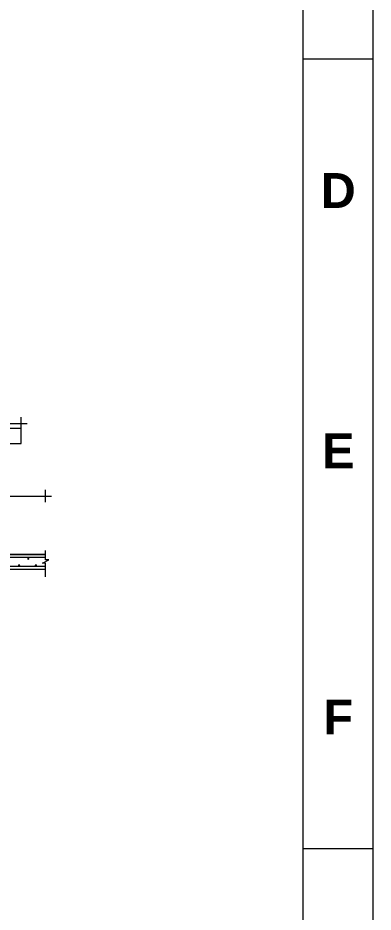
# Model space of a CAD drawing. Header units: inches. Extents: x -98933 to 1585249, y -3352739 to 192771.
# Drawn here: x 65973.5 to 66137.7, y 49882.1 to 50295.8 of the extents above; entities that cross this region are included whole.
import ezdxf

# ---------------------------------------------------------------- set-up
doc = ezdxf.new("R2010")
doc.units = ezdxf.units.IN
doc.header["$MEASUREMENT"] = 0
doc.header["$PDMODE"] = 35
doc.layers.get('Defpoints').update_dxf_attribs({"lineweight": 0})
for name, color, linetype, lineweight in [('DIM', 7, 'Continuous', 0), ('Dimen', 252, 'Continuous', 18), ('HATCH', 252, 'Continuous', 0), ('Inline', 7, 'Continuous', 0), ('Layer1', 134, 'Continuous', 0), ('Masjid', 222, 'Continuous', 0), ('Outline', 7, 'Continuous', 0), ('ROD', 10, 'Continuous', 0), ('Scale', 7, 'Continuous', 0), ('Scale_Text', 7, 'Continuous', 0), ('Stair', 171, 'Continuous', 0), ('TAXT', 7, 'Continuous', 0), ('Titelblk', 7, 'Continuous', 25), ('TITLE', 7, 'Continuous', 20)]:
    doc.layers.add(name, color=color, linetype=linetype, lineweight=lineweight)
doc.styles.add('ARIAL', font='times.ttf')
doc.styles.get("Standard").update_dxf_attribs({"font": 'arialbd.ttf', "height": 24})
doc.dimstyles.new('1-4', dxfattribs={"dimtxt": 20, "dimasz": 4, "dimexe": 3, "dimexo": 3, "dimgap": 0.25, "dimtad": 1, "dimdec": 1, "dimzin": 3, "dimdsep": 46, "dimlunit": 4, "dimtxsty": 'Standard', "dimblk": 'errrre', "dimcen": 4, "dimse1": 1, "dimse2": 1, "dimclrd": 256, "dimclre": 256, "dimclrt": 7, "dimadec": 0, "dimazin": 0, "dimtfac": 0.9, "dimtdec": 1, "dimtix": 1, "dimtmove": 2, "dimatfit": 3, "dimfxl": 3, "dimtolj": 1, "dimtzin": 0, "dimlwd": -1, "dimlwe": -1, "dimarcsym": 0})

# ---------------------------------------------------------------- blocks, each defined once
blk = doc.blocks.new('PAGE')
at = {"layer": 'Inline', "color": 252, "lineweight": 15}
blk.add_lwpolyline([(178051640.63, 22656441.11), (178051640.63, 22657235.79), (178050505.36, 22657235.79), (178050505.36, 22656441.11)], close=True, dxfattribs=at)
at = {"layer": 'Outline', "color": 252, "lineweight": 15}
blk.add_line((178051662.57, 22656424.24), (178051662.57, 22657252.66), dxfattribs=at)
at = {"layer": 'Scale', "color": 252, "lineweight": 9}
for p, q in [((178051640.63, 22657004.01), (178051662.57, 22657004.01)), ((178051640.63, 22656755.67), (178051662.57, 22656755.67))]:
    blk.add_line(p, q, dxfattribs=at)
at = {"layer": 'Scale_Text', "color": 252, "lineweight": 13, "char_height": 10.97, "width": 8.3603, "attachment_point": 5}
for s, insert in [('D', (178051651.6, 22656962.62)), ('E', (178051651.6, 22656880.75)), ('F', (178051651.6, 22656797.06))]:
    blk.add_mtext(s, dxfattribs=dict(at, insert=insert))
blk = doc.blocks.new('Title')
at = {"layer": 'Titelblk', "color": 3, "linetype": 'Continuous', "lineweight": 0, "xscale": 3.014611567961765, "yscale": 3.014611567959946, "zscale": 3.014611567966516}
blk.add_blockref('PAGE', (-536855255.83, -68388223.96), dxfattribs=at)
blk = doc.blocks.new('dd')
at = {"layer": 'Dimen'}
for p, q in [((-2.88, 0), (2.88, 0)), ((0, -2.88), (0, 2.88))]:
    blk.add_line(p, q, dxfattribs=at)
at = {"layer": 'Dimen', "const_width": 0.36}
blk.add_lwpolyline([(-0.18, 0, 1), (0.18, 0, 1)], format="xyb", close=True, dxfattribs=at)
blk = doc.blocks.new('*D761')
at = {"layer": 'Defpoints', "color": 0, "ltscale": 30, "transparency": 16777216}
for p in [(33531.67, 33973.47), (33425.57, 33944.99), (33531.67, 33944.99)]:
    blk.add_point(p, dxfattribs=at)
at = {"layer": 'TAXT', "ltscale": 30, "transparency": 16777216}
blk.add_line((33426.57, 33973.47), (33530.67, 33973.47), dxfattribs=at)
at = {"layer": 'TAXT', "ltscale": 30, "transparency": 16777216, "rotation": 180}
blk.add_blockref('dd', (33425.57, 33973.47), dxfattribs=at)
at = {"layer": 'TAXT', "ltscale": 30, "transparency": 16777216}
blk.add_blockref('dd', (33531.67, 33973.47), dxfattribs=at)
at = {"layer": 'TAXT', "ltscale": 30, "transparency": 16777216, "insert": (33478.62, 33977.53), "char_height": 6, "attachment_point": 5, "style": 'ARIAL'}
blk.add_mtext('\\A1;8\'-10"', dxfattribs=at)
blk = doc.blocks.new('J')
at = {"layer": 'Masjid', "color": 7}
blk.add_lwpolyline([(-12, 0), (12, 0), (12, 48), (-12, 48)], close=True, dxfattribs=at)
for points in [[(0, 48, 0.250732), (-2.27, 42, -0.982957)], [(0, 48, -0.250732), (2.27, 42, 0.982957)], [(-2.27, 42, 0.22816), (-12, 24, -0.061948)], [(2.27, 42, -0.22816), (12, 24, 0.061948)]]:
    blk.add_lwpolyline(points, format="xyb", dxfattribs=at)
blk = doc.blocks.new('errrre')
at = {"layer": 'DIM'}
blk.add_blockref('J', (11664.62, 6372.98), dxfattribs=at)
blk = doc.blocks.new('*D762')
at = {"layer": 'Defpoints', "color": 0, "ltscale": 30, "transparency": 16777216}
for p in [(33438.4, 34004.78), (33520.4, 34007.07), (33520.4, 34004.78)]:
    blk.add_point(p, dxfattribs=at)
at = {"layer": 'TAXT', "ltscale": 30, "transparency": 16777216}
blk.add_line((33439.4, 34007.07), (33519.4, 34007.07), dxfattribs=at)
at = {"layer": 'TAXT', "ltscale": 30, "transparency": 16777216, "rotation": 180}
blk.add_blockref('dd', (33438.4, 34007.07), dxfattribs=at)
at = {"layer": 'TAXT', "ltscale": 30, "transparency": 16777216}
blk.add_blockref('dd', (33520.4, 34007.07), dxfattribs=at)
at = {"layer": 'TAXT', "ltscale": 30, "transparency": 16777216, "insert": (33479.4, 34011.12), "char_height": 6, "attachment_point": 5, "style": 'ARIAL'}
blk.add_mtext('\\A1;6\'-10"', dxfattribs=at)
blk = doc.blocks.new('A$C482318BE')
at = {"layer": 'HATCH', "ltscale": 50}
blk.add_lwpolyline([(1377.79, -109.61), (1377.79, -103.28), (1376.29, -103.28), (1379.31, -101.72), (1377.68, -101.72), (1377.68, -97.39)], dxfattribs=at)
at = {"layer": 'ROD'}
for p, q in [((1377.68, -100.65), (1271.58, -100.65)), ((1272.53, -104.65), (1377.79, -104.65))]:
    blk.add_line(p, q, dxfattribs=at)
at = {"layer": 'ROD', "const_width": 0.5}
for points in [[(1370, -101.18, 1), (1369.5, -101.18, 1)], [(1365.77, -104.19, 1), (1365.27, -104.19, 1)], [(1373.52, -104.19, 1), (1373.02, -104.19, 1)]]:
    blk.add_lwpolyline(points, format="xyb", close=True, dxfattribs=at)
at = {"layer": 'Stair'}
blk.add_line((1377.79, -106.15), (1330.09, -106.15), dxfattribs=at)
for points in [[(1138.75, 24.14), (1282.75, -47.86), (1366.4, -47.86)], [(1366.4, -47.86), (1366.4, -40.86), (1284.4, -40.86), (1284.4, -34.86), (1272.4, -34.86), (1272.4, -28.86), (1260.4, -28.86), (1260.4, -22.86), (1248.4, -22.86), (1248.4, -16.86), (1236.4, -16.86), (1236.4, -10.86), (1224.4, -10.86), (1224.4, -4.86), (1212.4, -4.86), (1212.4, 1.14), (1200.4, 1.14), (1200.4, 7.14), (1188.4, 7.14), (1188.4, 13.14), (1176.4, 13.14), (1176.4, 19.14), (1164.4, 19.14)], [(1258.61, -99.15), (1377.68, -99.15), (1331.97, -99.15)]]:
    blk.add_lwpolyline(points, dxfattribs=at)
at = {"layer": 'TAXT', "ltscale": 30}
dim = blk.add_linear_dim(base=(1366.4, -38.57), p1=(1284.4, -40.86), p2=(1366.4, -40.86), dimstyle='1-4', override={"dimtxt": 10, "dimfxl": 4, "dimarcsym": 1}, dxfattribs=at)
dim.commit()
dim.dimension.update_dxf_attribs({"geometry": '*D762', "text_midpoint": (1325.4, -34.52), "insert": (-32153.99, -34045.64)})
dim = blk.add_linear_dim(base=(1377.68, -72.16), p1=(1271.58, -100.65), p2=(1377.68, -100.65), dimstyle='1-4', override={"dimtxt": 10, "dimfxl": 4, "dimarcsym": 1}, dxfattribs=at)
dim.commit()
dim.dimension.update_dxf_attribs({"geometry": '*D761', "text_midpoint": (1324.63, -72.16), "dimtype": 128, "insert": (-32153.99, -34045.64)})

msp = doc.modelspace()

# ---------------------------------------------------------------- block references
at = {"layer": 'Layer1', "color": 2, "ltscale": 30}
msp.add_blockref('A$C482318BE', (64608.49, 50146.76), dxfattribs=at)
at = {"layer": 'TITLE', "xscale": 0.4880385203578044, "yscale": 0.4880385203468904, "zscale": 0.4880385163213263}
msp.add_blockref('Title', (114284.72, 92325.06), dxfattribs=at)

doc.saveas('drawing.dxf')
